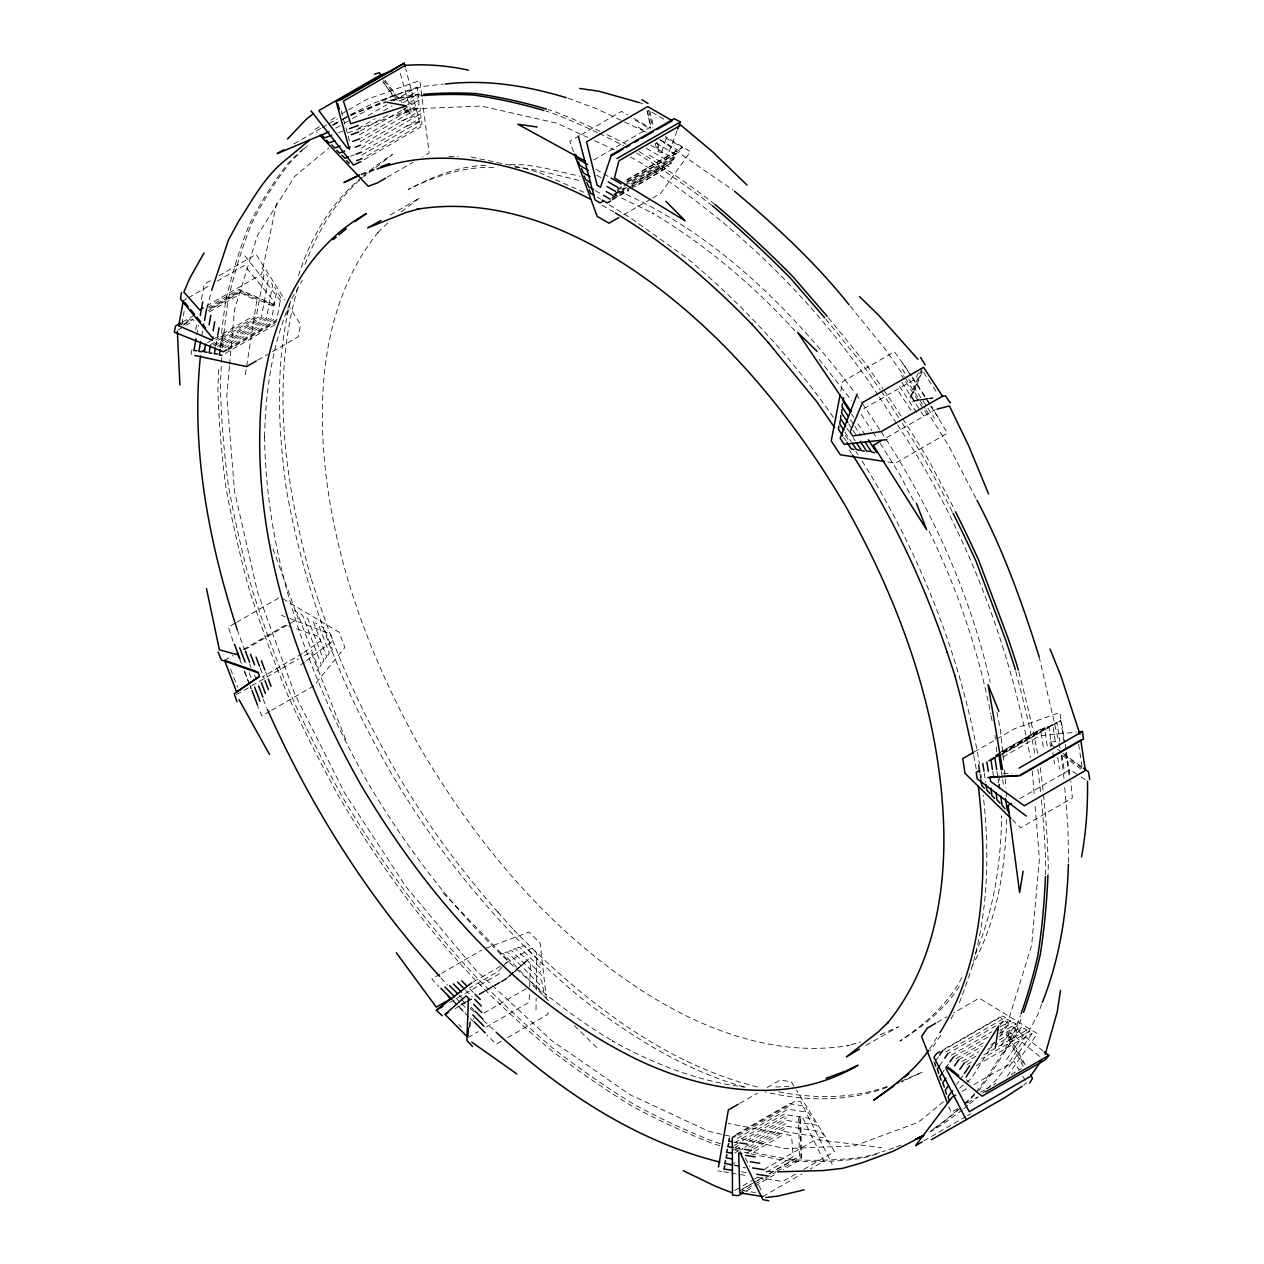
<?xml version="1.0" encoding="UTF-8"?>
<svg xmlns="http://www.w3.org/2000/svg" width="1264" height="1264" viewBox="0 0 1264 1264"><rect width="100%" height="100%" fill="white"/><g stroke="black" fill="none" stroke-linecap="round" stroke-linejoin="round"><path stroke-width="0.75" stroke-dasharray="5 3.75" d="M536.015 1009.873L536.157 998.102M536.252 990.249L536.71 952.93L531.875 948.079L505.158 963.5M469.513 1027.458L469.734 1019.732M529.379 994.547L529.11 1002.226L484.965 1027.711M529.632 986.868L530.438 963.816M1006.697 819.388C1005.149 869.411 996.964 920.919 972.553 965.254M1068.475 862.443L1067.969 827.304L1064.651 786.334M229.432 366.449L226.793 395.916L234.535 491.317L257.508 591.994L294.796 694.094L344.993 793.697L406.155 886.949L475.928 970.31L551.641 1040.541L630.373 1094.94L709.104 1131.454L729.928 1136.178M229.606 364.49L234.535 309.49L257.508 235.325L294.796 176.281L328.751 148.109M470.097 1026.526L470.635 1020.775L473.968 1018.847M245.327 374.729L256.766 300.769L239.259 292.016L209.145 309.411M181.763 324.311L184.165 311.134M196.726 334.928L198.495 325.227M201.671 335.924L202.73 330.109M203.077 328.166L204.136 322.367M215.702 346.352L217.392 337.077M220.584 347.632L221.595 342.102M286.77 315.115L287.734 309.838M191.022 354.615L192.096 348.896M195.683 329.872L196.757 324.169M201.418 299.442L204.278 284.226L212.415 279.518M840.829 391.192L842.677 381.633L894.47 351.74L911.36 375.471M276.642 203.093L261.616 274.193L203.046 308.005M206.917 308.226L211.167 292.047M290.625 301.053C275.173 362.025 277.764 425.952 286.17 487.793L286.391 489.2C320.819 685.436 426.663 868.763 579.402 996.696L580.492 997.58C629.851 1035.785 683.919 1069.992 744.449 1087.103M298.494 275.631C310.233 238.327 331.057 202.161 361.788 177.418M297.783 287.971C270.054 383.182 285.237 485.202 311.276 579.054L310.944 578.075L319.113 602.723M965.459 986.331C987.911 925.501 990.47 859.093 983.187 795.198M661.641 151.901L667.234 135.39M289.725 303.708C271.713 346.447 265.424 392.63 264.539 438.687L264.587 436.712C266.325 558.246 307.563 676.066 366.908 781.041C428.148 884.911 509.566 979.537 613.941 1041.805L612.203 1040.872C653.535 1063.893 698.012 1081.415 745.254 1087.119M305.098 264.366C317.485 231.976 335.718 200.06 362.657 177.655M975.192 954.367C993.867 910.601 1000.93 863.312 1001.657 816.007L1001.609 817.982L1001.451 814.316M959.408 1002.7L964.89 988.148M1041.694 1004.153L1037.633 1014.96L1029.007 1031.013L1008.672 1063.293L996.869 1079.282L986.236 1089.647M677.062 130.808L663.616 166.279L631.889 184.591M921.598 369.246L910.001 397.37L912.624 401.367L932.706 398.444M911.186 396.675L922.135 370.763M922.183 371.885L911.66 396.548L914.283 400.562L933.764 397.607M918.486 372.769L915.199 379.042L863.328 408.983M291.905 298.652L302.301 280.403M950.876 1019.132L953.483 1014.265M327.787 655.51L329.304 652.935L318.812 625.332L315.415 622.899M325.306 658.86L326.633 656.632L313.33 621.604L310.407 619.66M316.885 670.915L318.417 668.403L297.135 612.361L293.754 609.991M319.934 666.776L321.277 664.564L302.57 615.299L299.6 613.23M330.963 651.703L332.337 649.554L324.263 628.287L321.293 626.233M961.888 977.483C947.921 1004.39 924.616 1024.393 899.826 1041.094C923.178 1026.21 946.215 1008.593 960.482 984.372M929.735 1048.788L938.915 1034.252M940.669 1035.295L930.383 1050.842M994.183 1042.342L971.4 1078.413L965.491 1083.311M1000.393 1032.498L1008.688 1019.384L1031.661 945.219L1039.403 858.777L1034.979 804.267M322.209 662.889L323.821 660.566L308.037 619.012L304.735 616.895M935.502 1060.907L938.567 1056.483M939.421 1065.821L943.687 1059.69M942.043 1073.247L944.303 1070.008M945.425 1068.38L948.79 1063.53M956.722 1084.401L958.886 1081.289M959.961 1079.74L963.2 1075.079M999.998 1025.388L1005.449 1017.536L1002.557 1016.019L942.66 1050.589M1000.124 1036.038L1010.6 1020.98L1007.266 1019.321L947.937 1053.576M1001.009 1045.691L1016.098 1023.951L1013.175 1022.481L999.871 1030.16M1003.616 1052.786L1021.344 1027.269L1018.105 1025.467L999.461 1036.243M1006.413 1059.627L1027.047 1029.939L1024.124 1028.454L995.842 1044.775M1008.846 1066.974L1032.325 1033.178L1029.007 1031.503L981.543 1058.9M1007.297 1076.154L1037.381 1033.589L979.252 998.118L953.498 1012.985M976.029 1092.333L986.441 1078.271L1005.623 1047.935L1014.281 1031.772A878.354 507.117 60 0 0 1020.459 1015.529M978.526 1090.895L988.938 1076.833L1008.119 1046.481L1016.777 1030.334A878.369 507.133 60 0 0 1022.292 1015.924M656.237 143.227L676.619 154.998L674.85 157.178L629.077 183.612M650.755 145.249L674.391 158.901L631.178 184.797M501.966 967.355L498.19 971.4L469.75 987.832M503.23 965.996L508.254 960.608L442.621 892.368M649.096 155.109L668.846 166.516L635.523 186.598M665.543 137.808L682.418 147.556L626.201 180.942M659.903 139.751L679.827 151.253L626.533 182.853M646.22 148.267L671.5 162.866L632.19 186.44M387.669 223.001L377.794 232.671L379.089 231.091C323.774 298.731 316.063 391.682 326.049 475.343C337.709 572.276 373.544 664.959 421.26 749.663C477.523 844.731 550.646 932.216 644.371 992.177C704.538 1030.618 776.997 1057.526 849.266 1045.454L847.259 1045.786L860.563 1042.073M982.476 1093.202L984.909 1090.943M513.168 972.964L506.137 979.142L478.977 994.815M514.574 971.732L527.246 960.608M510.008 975.381L505.695 979.126L478.977 994.547M511.446 974.133L528.668 959.123L514.48 971.242M513.042 972.474L505.805 978.684L478.898 994.231M363.242 176.202L376.372 165.315L392.472 154.54L364.111 176.439M401.225 211.752L419.885 197.753L387.448 216.744M943.339 1101.687L921.203 1120.062L915.736 1123.206L854.59 1145.863L784.818 1148.644L737.497 1137.9M959.581 1088.209L964.005 1084.544M962.425 1109.839L943.086 1124.075L930.999 1131.312M963.863 1108.654L968.161 1105.084M969.583 1103.899L978.178 1096.757M1023.682 1085.081L1026.637 1082.806M300.453 665.085L305.114 661.609M306.662 660.44L333.111 640.753L330.599 634.117L287.007 617.432M302.27 653.52L262.027 677.22M303.802 652.477L320.661 641.022L318.986 636.645L293.074 627.623M319.381 126.732L314.499 129.544L317.185 132.388M330.773 120.159L337.283 116.399M342.133 113.586L346.968 110.805M348.58 109.873L366.291 99.635L419.806 80.469L429.16 153.007L422.713 156.72M293.927 143.922L320.708 128.454M322.383 127.49L327.408 124.599M329.067 123.635L337.441 118.8M331.958 125.247L338.42 121.518M342.37 119.243L348.832 115.514M350.444 114.582L372.927 103.49L404.354 91.845L423.598 86.347L443.348 84.119M335.734 128.233L342.433 124.362M344.092 123.398L350.792 119.543M352.466 118.579L392.63 95.385L382.802 81.465M368.124 115.514L386.768 104.754M393.546 100.836L417.278 87.137L417.531 91.198L400.577 100.978M383.624 110.758L392.109 105.876M347.726 133.068L411.606 108.846L481.394 106.065L557.092 123.256L587.507 137.365M358.486 128.375L375.124 118.769M403.406 102.447L418.384 93.805L418.589 97.375L406.945 104.09M360.366 130.982L390.307 113.697M359.403 134.806L401.778 110.347M403.469 109.368L418.732 100.551L419.111 104.564L361.472 137.839M360.208 141.694L420.09 107.124L420.391 110.663L362.152 144.286M361.378 148.062L420.707 113.807L420.896 117.868L363.274 151.143M361.852 155.077L421.734 120.491L421.955 124.062L363.732 157.684M364.127 159.706L420.896 126.921L405.712 68.825M387.116 177.276L413.059 162.298M218.925 275.757L256.071 254.317L285.032 300.074M183.296 300.706L186.693 298.746M188.399 297.767L210.456 285.016M217.25 281.098L244.41 265.408L274.162 301.527L273.514 305.019L239.828 290.562L209.271 308.195M182.269 322.146L193.961 315.384M207.328 307.673L239.054 289.361L275.552 305.145L272.329 305.714L240.302 292.189L208.339 310.66M178.714 325.843L192.286 318.007M184.038 323.9L192.412 319.081M183.09 325.227L193.187 319.397M177.576 330.22L184.26 326.365M185.919 325.401L194.277 320.582M209.303 311.892L237.695 295.507M207.454 342.607L212.542 339.684M214.232 338.705L221.01 334.786M222.701 333.807L253.227 316.19M215.607 339.984L219.004 338.025M220.694 337.061L256.292 316.506L264.429 271.902L262.059 267.715M210.488 344.693L222.132 337.978M223.791 337.014L258.725 316.837M213.189 344.961L219.841 341.122M221.5 340.158L261.427 317.122L268.584 277.906L266.499 274.225M214.327 345.973L263.481 317.58M579.497 135.69L569.732 141.331L573.761 152.312M581.124 134.758L621.54 111.422L627.734 114.929M217.376 346.431L266.53 318.054L272.566 284.985L270.164 280.987M219.067 347.142L268.979 318.323M221.769 347.395L271.681 318.591L276.769 290.72L274.667 287.133M224.518 347.884L273.672 319.508M227.583 348.169L276.753 319.776L280.75 297.814L278.412 293.564M228.326 348.864L276.753 320.914M227.552 350.207L275.805 322.352M225.261 353.399L275.173 324.595M593.574 160.022L650.47 127.174L647.152 110.568M257.919 360.035L267.684 354.394M272.566 351.582L298.32 336.698L300.532 324.579L289.172 306.599M626.47 179.851L682.418 147.556M626.596 181.984L679.827 151.253M617.29 189.252L622.378 186.314M624.068 185.334L676.619 154.998M617.211 190.453L627.386 184.591M614.494 193.487L624.479 187.72M631.131 183.88L674.391 158.901M614.541 194.403L629.519 185.761M615.189 194.229L625.206 188.447M612.171 197.121L627.434 188.304M629.124 187.325L671.5 162.866M611.855 198.179L630.499 187.42M612.282 199.175L628.919 189.568M630.578 188.605L668.846 166.516M612.234 200.044L628.872 190.437M623.642 214.738L651.134 198.875M652.745 197.942L660.803 193.297L690.413 151.601L665.417 136.591M234.899 623.326L228.389 627.086L233.84 643.771M236.526 622.394L280.197 597.177M224.55 660.329L233.05 655.431M243.225 649.554L285.68 625.048L291.226 626.976M244.758 649.633L298.304 618.728L271.634 545.021M236.447 694.647L298.367 658.907M269.943 711.221L261.806 715.914L257.73 706.465M271.57 710.289L313.598 686.02L344.867 647.437L339.068 632.205L281.872 598.172M886.664 437.628L935.186 409.615M439.967 974.228L431.83 978.921L438.782 986.631M441.594 973.296L482.026 949.943M473.431 981.828L503.499 964.479M449.763 1002.431L499.849 973.517M462.071 1003.948L468.802 1000.061M460.602 1005.164L465.61 1002.273M467.285 1001.309L472.294 998.402M455.198 1008.546L465.389 1002.668M467.095 1001.688L472.183 998.734M484.017 1013.049L529.189 986.963M467.996 1037.523L478.171 1031.645M974.165 752.017L995.242 739.851M996.854 738.919L1014.565 728.696L1059.753 712.485L1064.904 742.474M998.56 753.391L1040.604 729.249L1043.748 750.026M995.684 755.193L1000.677 752.301M1002.336 751.337L1040.604 729.249M501.16 1041.362L496.278 1044.175L486.893 1035.169M507.67 1037.602L548.086 1014.265L547.438 1008.498M995.368 756.251L1044.522 727.874L1047.603 748.209M995.605 756.931L1048.836 726.2L1051.711 746.123M994.373 757.989L1052.722 724.588L1055.361 741.936M1002.052 754.087L1056.941 722.392L1059.848 741.51M999.097 756.22L1060.812 720.67L1064.557 745.302M1002.921 757.01L1039.656 735.806L1076.644 732.093M1019.795 798.658L1070.008 769.665L1079.551 775.906M739.724 1103.377L757.594 1093.06M767.248 1087.482L780.141 1080.041L791.248 1081.794L795.372 1088.446M865.872 1045.391L898.546 1026.795L878.922 1035.279M736.075 1134.424L789.321 1103.693L804.805 1106.158L807.111 1109.523M737.339 1134.645L795.767 1100.912L800.618 1101.671L832.186 1164.16M738.634 1135.388L788.531 1106.569M937.224 1022.386L946.989 1016.746M737.212 1138.516L788.072 1109.16L808.202 1112.352L810.888 1116.191M734.574 1142.767L787.124 1112.415M733.973 1145.595L740.625 1141.755M742.3 1140.792L787.203 1114.864L812.736 1118.909L815.09 1122.29M734.953 1147.538L738.271 1145.611M746.597 1140.807L786.524 1117.755M735.379 1149.734L742.158 1145.816M748.936 1141.898L786.224 1120.362L816.528 1125.165L819.04 1128.989M734.653 1153.037L743.137 1148.139M744.828 1147.159L785.513 1123.664M748.778 1147.191L785.386 1126.066L821.3 1131.754L823.622 1135.119M751.322 1148.139L784.596 1128.942M746.85 1153.052L751.938 1150.114M753.628 1149.134L784.138 1131.517L824.997 1137.995L827.667 1141.834M730.703 1165.139L735.79 1162.201M754.434 1151.425L783.253 1134.788M944.824 1048.82L999.935 1016.999L1042.689 1050.621M945.551 1052.106L1005.449 1017.536M951.271 1055.235L991.956 1031.74M1000.424 1026.842L1010.6 1020.98M953.293 1057.052L989.886 1035.927M764.041 1169.437L815.912 1139.48L881.735 1147.68M956.216 1058.537L986.157 1041.236M999.476 1033.557L1016.098 1023.951M958.776 1059.722L982.507 1046.023M734.605 1190.546L741.304 1186.675M742.979 1185.711L753.012 1179.912M754.687 1178.949L758.037 1177.021M766.411 1172.186L793.176 1156.734L791.548 1135.625L728.222 1123.459M962.015 1061.523L978.968 1051.743M990.834 1044.886L997.612 1040.967M999.303 1039.988L1021.344 1027.269M742.221 1189.266L755.682 1181.492M757.373 1180.513L762.413 1177.606M769.144 1173.719L799.433 1156.228L798.595 1118.45L800.554 1115.891L801.645 1159.056L783.269 1169.674M739.156 1191.194L752.507 1183.483M754.181 1182.519L762.524 1177.7M769.207 1173.845L795.925 1158.424M964.242 1063.024L975.887 1056.309M987.532 1049.578L994.183 1045.739M739.756 1192.884L753.344 1185.032M755.035 1184.052L763.535 1179.154M765.226 1178.174L775.417 1172.297M777.107 1171.317L800.886 1157.587L799.796 1117.755L802.988 1118.261L823.907 1161.237L810.335 1169.089M746.534 1190.878L753.218 1187.022M754.892 1186.059L776.586 1173.529M967.15 1064.509L973.801 1060.67M983.787 1054.903L997.106 1047.224M998.765 1046.26L1027.047 1029.939M976.393 1065.489L1032.325 1033.178M795.735 1174.035L782.716 1181.54L756.014 1177.132M803.872 1169.326L834.524 1151.646L796.399 1090.121M762.792 1196.534L801.834 1173.987M962.236 1091.338L967.26 1088.446M973.959 1084.575L1014.107 1061.397L1018.926 1069.628M980.896 1092.064L984.261 1090.121M985.952 1089.141L996.048 1083.311M1011.184 1074.574L1021.28 1068.744M957.559 1108.607L951.049 1112.367L948.237 1105.131M967.323 1102.966L977.088 1097.326M923.873 1140.886L965.696 1116.744M967.371 1115.78L970.72 1113.837M1042.136 729.202L1044.522 727.874M1046.734 727.337L1048.836 726.2M1054.84 723.514L1056.941 722.392M1058.426 721.965L1060.812 720.67M304.671 655.51L310.991 652.129L347.189 743.153M1050.305 725.694L1052.722 724.588M485.455 948.332L529.095 932.042L540.17 943.181L546.38 998.892M361.33 174.005L375.55 168.728M361.093 174.874L375.313 169.613M887.328 1086.424C852.647 1098.922 813.747 1098.906 777.897 1091.638M901.548 1081.147L922.246 1072.141L901.311 1082.016M887.091 1087.293C848.476 1102.161 804.662 1101.497 764.831 1091.733M380.733 100.599L417.278 87.137M398.745 101.041L418.384 93.805M407.687 104.628L418.732 100.551M338.736 132.625L344.045 130.666M396.58 115.782L420.09 107.124M401.146 121.012L420.707 113.807M406.455 126.131L421.734 120.491M350.523 156.199L354.204 154.84M508.902 951.334L511.541 950.544L541.75 980.927L542.351 984.956M513.2 949.327L515.57 948.695L541.039 974.291L541.703 977.973M521.653 946.278L524.102 945.741L539.554 961.288L540.17 964.906M504.842 952.44L507.306 951.903L543.125 987.927L543.773 991.576M500.212 954.115L503.025 953.514L543.773 994.484L544.263 997.264M516.944 947.889L519.804 947.336L539.886 967.529L540.66 971.732M913.809 400.688L932.927 397.718M1051.063 741.905L1058.489 741.447M448.862 156.404L458.216 156.436M485.724 165.394C458.279 165.995 432.177 177.023 408.161 189.489C435.543 175.965 465.231 165.995 496.152 167.48M775.701 1087.008L788.878 1086.471M1003.205 773.22L1012.006 773.442M510.198 164.431L525.587 164.905L543.678 167.812L579.939 176.265M515.175 167.401L520.958 167.575M766.505 1171.491L775.622 1171.775M887.96 461.96L895.591 463.098L947.384 433.204L931.473 406.234M734.226 1142.04L737.939 1142.624M735.111 1147.838L742.426 1148.992M733.989 1164.981L739.566 1165.866M741.289 1171.807L750.958 1173.34M742.41 1190.53L755.493 1192.6M471.188 157.084L521.748 167.606M522.727 167.875L536.963 170.213L580.666 180.799M717.857 1170.812L721.665 1171.444M723.577 1171.76L729.296 1172.708M731.208 1173.024L748.383 1175.868M757.499 1087.008C661.988 1062.913 581.835 999.303 514.006 930.209L514.701 930.999L497.431 911.581M734.621 1165.44L745.681 1167.952M568.042 98.197L596.861 108.862L645.509 131.883M523.533 168.128L537.753 172.22M639.094 102.542L642.57 103.79M281.556 615.347L285.19 616.737M539.538 172.726L583.842 192.223M594.665 140.683L614.351 149.8M630.467 157.273L635.824 159.754C732.441 219.667 815.47 300.927 878.29 395.569M618.444 190.911C715.14 233.003 792.354 309.838 855.064 392.978M613.735 194.198L653.994 213.837L652.256 212.889C705.944 245.216 754.355 285.838 796.257 332.369M609.295 204.879L630.941 218.23L686.794 258.014C743.548 305.303 793.966 360.129 835.883 420.944M602.17 205.337L613.83 211.973M663.869 119.179L648.527 110.316L652.745 127.316M633.943 118.421L650.518 127.996M635.176 120.27L650.36 129.039M638.304 127.285L646.615 132.072M596.055 169.408L609.422 177.134M596.624 175.19L603.276 179.03M595.328 190.595L601.917 194.403M597.351 197.216L600.653 199.127M660.345 139.956L732.978 190.058M1081.147 776.949L1085.918 780.062M1063.956 754.987L1082.347 768.307M1061.381 752.096L1051.838 745.16L1051.206 740.941L1049.878 742.6L1050.51 746.819M1062.961 753.249L1082.031 767.106M1062.708 755.73L1081.02 769.112M1039.545 1056.42L1009.304 1031.74L1007.613 1034.173L1024.93 1066.279M966.486 1079.867L969.298 1082.379M470.366 1008.34L474.664 1012.338M483.275 1020.317L494.745 1030.95M532.539 985.035L549.271 1001.278M574.362 1025.657L599.436 1050.036M1012.243 819.688L1020.569 827.873L1072.378 797.963L1070.75 780.994M460.886 998.955L466.305 1004.327M469.702 988.843L473.668 992.84M465.531 990.091L472.104 996.711M458.943 995.005L462.956 999.034M470.982 1007.108L473.652 1009.794M456.083 998.197L460.254 1002.399M461.644 1003.79L465.816 1007.977M453.349 1000.898L457.505 1005.07M458.879 1006.46L465.8 1013.412M453.602 1001.767L468.881 1017.125M470.271 1018.515L473.052 1021.312M458.769 1024.598L461.392 1027.237M440.978 977.862L447.488 985.162M850.245 306.188L885.985 350.175L904.25 376.561M828.394 317.754L864.323 361.978A880.755 508.507 60 0 1 882.746 388.459M825.898 319.192L861.827 363.432A880.771 508.507 60 0 1 880.234 389.912M819.072 359.245L851.636 400.514M498.048 912.276C418.289 822.232 356.922 715.945 318.828 601.854M244.916 255.928L282.836 303.676M383.592 82.634L397.844 101.246M403.801 109.004L407.356 113.649L410.263 113.555L406.676 108.846M383.513 80.027L399.013 100.409M404.986 108.262L408.556 112.97L411.179 111.99L399.961 72.127M385.251 80.564L401.92 102.558M856.107 394.479L861.353 401.999M862.396 403.5L880.281 430.392M905.293 378.157L925.106 408.351M926.149 409.947L948.379 445.323L976.077 498.474M879.365 397.196L896.524 423.377M897.598 425.02C964.021 525.224 1008.372 639.616 1030.35 757.689M881.34 432.004C931.505 508.191 969.757 593.021 990.233 682.054M861.147 414.244L871.749 430.439M872.824 432.051L875.999 436.902M880.25 443.38L899.289 473.668L915.12 503.578M845.332 435.353L848.476 440.141M855.823 451.343L857.924 454.55M862.111 460.949C919.829 553.174 961.019 656.19 979.426 763.598M849.392 450.142L851.509 453.381M923.652 372.374L936.94 392.693M912.418 377.083L930.415 404.622M902.859 363.447L911.439 376.577M912.513 378.205L929.672 404.448M930.731 406.076L939.31 419.206M902.306 369.167L907.647 377.32M908.721 378.963L926.875 406.724M927.934 408.367L934.349 418.163M901.374 375.171L904.55 380.022M905.609 381.649L923.605 409.157M924.663 410.784L928.898 417.262M901.817 382.392L919.939 410.121M920.998 411.748L924.205 416.63M899.478 386.294L916.937 412.98M898.72 391.682L910.917 410.342M851.557 414.134L853.642 417.325M857.829 423.74L865.176 434.958M850.514 419.774L853.674 424.609M854.733 426.221L861.037 435.875M848.808 423.93L851.92 428.686M852.963 430.266L857.103 436.617M846.833 428.148L848.934 431.34M853.121 437.755L855.222 440.962M844.984 432.083L851.178 441.563M843.783 437.486L845.9 440.725M1022.781 1076.217L1025.673 1081.162M1025.199 1064.778L1007.866 1032.498L1006.413 1034.868L1023.445 1066.737M929.056 531.228C957.496 589.024 978.273 650.66 990.739 713.86M745.412 1158.061L749.584 1166.561M758.779 1185.284L762.129 1192.078M263.165 699.134L266.625 707.777M265.551 671.721L267.62 677.188M260.21 668.024L264.334 678.894M254.491 675.055L256.592 680.585M249.198 672.796L252.595 681.723M244.932 671.942L249.15 683.018M249.845 684.867L251.252 688.548M239.986 659.95L241.361 663.537M244.078 670.726L250.92 688.706M230.617 669.098L237.49 687.189M237.19 629.63L244.426 649.427M249.687 663.837L250.999 667.439M341.154 110.837L350.049 142.911M1039.087 656.616L1058.6 741.099M647.294 111.216L651.481 128.106M655.194 143.132L657.059 150.637L660.456 152.596L662.731 152.391L658.244 149.942L656.411 142.405M649.822 110.979L653.899 127.901M657.517 142.927L659.334 150.432M1058.948 742.916L1060.006 748.351M996.933 711.995L1000.377 729.818L1003.806 762.366M991.087 715.661L992.129 721.049M973.643 755.603L976.25 769.097M1078.603 744.291L1082.537 770.234M1065.204 744.401L1066.073 750.184M1066.374 752.112L1069.881 775.211M1065.694 752.87L1069.154 775.606M1061.871 754.877L1064.778 773.995M1057.699 757.357L1059.453 768.923M1052.849 752.633L1053.702 758.305M1053.986 760.185L1054.571 763.977M1001.436 771.64L1002.32 777.439M1002.605 779.367L1003.774 787.077M996.964 771.388L997.833 777.091M998.118 778.987L998.702 782.779M992.714 771.388L993.583 777.107M984.261 772.968L985.699 782.463M980.011 774.232L980.864 779.809M1061.286 755.698L1064.004 778.529M994.894 735.411L995.353 739.235M996.269 746.85L996.948 752.586M980.927 774.405L981.37 778.15M1032.293 771.182L1034.347 796.478M1004.453 770.187L1005.875 787.788M998.939 775.211L999.698 784.612M1006.191 791.706L1006.428 797.173M639.015 151.554A879.475 507.765 60 0 1 715.108 204.468M883.805 390.039A880.755 508.507 60 0 1 901.738 417.12M902.78 418.732A880.755 508.507 60 0 1 927.049 457.631A880.771 508.507 60 0 1 954.668 510.04M1018.8 671.942A878.369 507.133 60 0 1 1037.949 755.035M1040.335 767.769A879.475 507.765 60 0 1 1043.306 792.639M1043.511 794.614A879.475 507.765 60 0 1 1048.283 865.619A879.475 507.765 60 0 1 1048.03 873.266M753.391 1152.341A878.97 507.48 60 0 0 792.749 1159.688A879.697 507.907 60 0 0 864.323 1156.829A880.771 508.507 60 0 0 880.597 1152.278M742.221 1149.655A878.97 507.48 60 0 1 734.763 1147.712M720.48 1143.667A878.97 507.48 60 0 1 715.108 1142.056A879.475 507.765 60 0 1 634.354 1104.61A879.475 507.765 60 0 1 553.6 1048.804A878.385 507.148 60 0 1 475.943 976.772C424.625 921.503 379.943 860.563 341.643 795.625A880.771 508.507 60 0 1 290.167 693.478A879.697 507.907 60 0 1 251.915 588.755A878.938 507.464 60 0 1 228.357 485.487A879.475 507.765 60 0 1 220.41 387.637A879.475 507.765 60 0 1 221.911 357.001M222.654 347.252A879.475 507.765 60 0 1 223.159 341.438M223.902 333.743A879.475 507.765 60 0 1 228.357 298.983A879.017 507.496 60 0 1 251.915 222.922A879.681 507.891 60 0 1 290.167 162.377A879.633 507.859 60 0 1 302.238 150.542M303.708 149.199A879.633 507.859 60 0 1 309.617 143.922M334.028 124.836A879.633 507.859 60 0 1 338.578 121.707M600.005 131.235A879.475 507.765 60 0 0 553.6 111.216A878.97 507.48 60 0 0 548.213 109.589M607.052 134.632A879.475 507.765 60 0 1 625.917 144.175M974.56 1094.908A880.755 508.507 60 0 1 962.046 1106.711M960.577 1108.022A880.755 508.507 60 0 1 930.114 1131.564M901.137 1145.137A880.771 508.507 60 0 1 895.591 1147.222M893.743 1147.902A880.771 508.507 60 0 1 882.493 1151.694M343.287 118.832A879.681 507.891 60 0 1 386.215 101.562M389.897 100.425A879.681 507.891 60 0 1 404.369 96.427A878.733 507.338 60 0 1 419.806 94.626M952.171 511.493A880.755 508.507 60 0 0 924.553 459.085A880.771 508.507 60 0 0 900.284 420.169M1015.798 671.532A878.354 507.117 60 0 1 1035.105 754.64M1037.839 769.223A879.475 507.765 60 0 1 1040.809 794.076M1041.425 800.017A879.475 507.765 60 0 1 1045.786 867.057A879.475 507.765 60 0 1 1045.533 874.704M750.895 1153.779A878.954 507.464 60 0 0 790.253 1161.126A879.697 507.907 60 0 0 861.827 1158.266A880.771 508.507 60 0 0 876.3 1154.269M749.031 1153.353A878.954 507.464 60 0 1 739.724 1151.093M737.86 1150.619A878.954 507.464 60 0 1 732.267 1149.15M719.769 1145.642A878.954 507.464 60 0 1 712.612 1143.493A879.475 507.765 60 0 1 631.842 1106.047A879.475 507.765 60 0 1 551.088 1050.242A878.385 507.148 60 0 1 473.447 978.21C422.129 922.941 377.446 862.001 339.147 797.063A880.755 508.507 60 0 1 287.671 694.916A879.697 507.907 60 0 1 249.419 590.193A878.938 507.464 60 0 1 225.861 486.924A879.475 507.765 60 0 1 217.914 389.091A879.475 507.765 60 0 1 218.909 366.291M220.315 346.747A879.475 507.765 60 0 1 220.837 340.948M221.595 333.269A879.475 507.765 60 0 1 225.861 300.437A879.017 507.496 60 0 1 249.419 224.36A879.665 507.875 60 0 1 287.671 163.814A879.633 507.859 60 0 1 304.15 147.983M597.509 132.673A879.475 507.765 60 0 0 551.088 112.654A878.954 507.464 60 0 0 545.716 111.027M599.262 133.51A879.475 507.765 60 0 1 623.421 145.613M636.519 152.991A879.475 507.765 60 0 1 712.612 205.906M881.308 391.477A880.771 508.507 60 0 1 899.241 418.558M974.718 1093.692A880.771 508.507 60 0 1 963.958 1104.151M958.08 1109.476A880.771 508.507 60 0 1 930.652 1130.932M333.048 125.215A879.633 507.859 60 0 1 337.614 122.118M342.449 119.464A879.697 507.891 60 0 1 349.117 116.32M350.792 115.561A879.697 507.891 60 0 1 385.599 102.416M390.987 100.82A879.697 507.891 60 0 1 401.873 97.881A878.733 507.338 60 0 1 419.253 95.89"/><path stroke-width="1.5" d="M468.059 1035.595L468.328 1027.916M468.407 998.955L466.874 1040.525L472.562 1046.513M1068.396 864.339C1066.911 911.439 1059.864 958.365 1042.373 1002.352M200.47 355.942C190.659 448.388 208.734 541.877 237.19 629.63M840.149 420.549L839.817 424.183L843.941 430.503M840.86 415.35L840.544 418.526L845.79 426.537M842.409 403.737L842.093 406.897L848.413 416.567M843.53 397.702L843.167 401.304L850.498 412.522M838.838 426.252L838.474 429.381L842.725 435.859M842.045 409.425L841.555 412.838L847.781 422.35M181.463 292.569L180.515 299.047L212.747 338.294M995.305 1047.698L998.607 1026.099L966.123 1076.975M1081.542 856.866C1086.187 831.917 1087.846 806.464 1087.514 781.105M1060.512 990.36L1057.225 1011.943L1045.217 1054.334M1023.097 871.165L1019.621 892.605L1008.087 805.421L1011.437 803.477M718.505 1167.004L728.333 1109.95L738.097 1104.309M183.296 300.706L178.714 325.843L212.399 340.3L213.031 336.824M196.015 338.815L193.898 350.444L196.963 350.76M200.265 315.542L202.73 301.97M200.597 341.738L198.843 351.424L201.529 351.692L204.863 349.765M204.499 320.424L206.617 308.811M205.558 344.124L204.152 351.834L207.201 352.308M209.081 324.864L210.835 315.226M210.424 345.562L209.081 352.909L211.783 353.162M213.095 330.884L214.769 321.72M215.354 348.2L214.343 353.762L217.424 354.031M217.724 335.229L219.083 327.818M220.252 349.48L219.241 355.01L221.927 355.326M221.927 340.269L222.938 334.739M840.086 395.016L831.238 440.867L840.355 454.819L884.152 461.392M726.895 1154.617L726.184 1157.919L731.761 1158.804M727.321 1149.45L726.626 1152.341L732.346 1153.242M729.423 1138.279L728.649 1141.155L732.362 1141.74M724.809 1165.771L723.924 1169.042L731.635 1170.274M725.489 1160.636L724.699 1163.512L732.14 1164.697M728.743 1143.414L727.795 1146.669L733.278 1147.538M211.72 290.246L228.563 239.749L238.422 221.658C252.026 200.597 264.018 177.687 283.721 161.508L309.506 140.114M677.725 129.039L680.427 121.944L674.265 118.642L610.812 155.267M857.118 394.099L840.165 438.229L844.131 444.296L886.886 439.619M203.994 252.974L189.726 278.38L183.849 292.095L199.696 309.933L203.046 308.005M1029.639 1083.011L1032.514 1078.382L1030.681 1074.985M939.942 1032.641C984.372 961.541 987.942 872.776 978.936 791.596L978.257 785.971M939.594 1055.013L942.66 1050.589M939.421 1065.821L937.303 1068.886L938.71 1073.31M944.745 1058.158L947.937 1053.576M942.043 1073.247L939.8 1076.486L941.111 1080.262M949.912 1061.918L953.293 1057.052M948.19 1067.021L946.499 1069.455L969.267 1111.704L1030.381 1076.422L1041.457 1060.496M945.962 1078.16L942.754 1082.774L944.287 1087.04M954.51 1065.868L958.776 1059.722M948.6 1085.523L945.251 1090.342L946.515 1094.213M959.771 1069.455L964.242 1063.024M952.408 1090.611L948.079 1096.836L949.517 1101.228M964.29 1073.515L969.678 1065.757M928.692 1050.194C914.583 1070.845 893.695 1085.65 873.724 1100.154L894.201 1085.76M1044.222 1051.822L1048.804 1055.408L1045.565 1059.595L982.112 1096.22L946.088 1066.705M287.528 138.945L306.33 119.258L313.614 113.381M466.637 1036.164L445.023 1014.423L466.132 995.89L469.323 999.097M333.269 239.56L336.161 237.158M339.052 234.756L346.273 228.768M897.124 1083.343L900.031 1080.91M904.408 1077.291L908.8 1073.657M442.242 1015.766L436.396 1010.141L471.772 982.792M1022.197 1086.218L1004.943 1097.563L931.378 1139.717M354.931 221.579L366.37 213.616C292.395 255.075 262.47 343.476 260.005 423.851C255.597 550.899 299.189 675.039 360.698 784.628C424.846 892.684 510.561 992.509 622.789 1052.217C693.62 1090.279 785.149 1108.56 858.035 1065.22L847.006 1070.387M259.025 676.777L234.172 693.762L237 701.71M256.023 671.295L224.55 660.329L236.558 691.929L259.531 676.319L257.872 671.927M340.79 99.84L404.243 63.2L405.223 66.945M283.894 149.721L277.195 153.576L329.035 131.835M360.793 161.634L353.462 165.015L310.96 110.837M385.488 178.208L377.351 182.917L368.219 186.282L319.871 135.216M180.61 323.11L175.601 326.001L174.242 332.148L223.317 351.755L226.667 349.828M381.017 220.473L367.65 227.899L405.633 212.636L418.953 208.908L416.93 209.255C503.151 195.162 587.523 234.946 654.973 285.427C733.088 343.998 795.435 421.37 844.937 505.047C899.131 601.301 938.346 708.361 943.418 819.53C946.625 890.851 933.685 967.055 887.107 1023.603L888.402 1022.039L878.527 1031.693L846.311 1056.957L859.425 1049.104M256.292 360.967L246.527 366.607L194.846 355.437M622.962 149.136L611.081 156.009L600.526 187.198L597.129 185.239L586.575 141.852L647.705 106.571L672.195 120.712L656.917 129.544M626.359 147.177L629.756 145.218M634.844 142.279L638.241 140.32M641.638 138.361L653.52 131.503M616.974 158.585L680.427 121.944M603.497 200.992L600.163 202.919L595.012 199.949L578.391 136.307M610.575 201.008L607.241 202.919L602.296 200.075M618.76 217.566L608.995 223.191L597.177 216.381L574.425 154.145M236.558 691.929L239.955 689.97M881.64 440.52L873.282 445.355L926.654 529.711L916.368 503.135M451.343 998.449L436.285 1007.139L396.28 952.708M436.396 1010.141L443.079 1006.286M445.023 1014.423L448.42 1012.464M972.537 752.965L962.773 758.605L965.001 773.284L1010.852 818.314M988.938 760.77L993.931 757.894M994.373 757.989L990.976 759.948L992.43 769.476M979.553 770.519L976.203 772.446L977.183 778.829L1026.305 816.07M1019.037 768.133L1082.49 731.508L1083.438 739.077L1019.985 775.717L987.753 777.581M1019.669 775.353L1080.783 740.072L1085.397 770.519L1024.282 805.8L990.597 781.405L989.949 777.186L997.375 776.728M735.664 1135.609L732.33 1137.537L732.472 1195.049L738.192 1195.697L743.2 1192.805M935.597 1023.319L927.46 1028.027L921.582 1036.48L947.542 1103.33M939.816 1051.711L936.482 1053.639L933.922 1057.32L966.186 1119.635M955.552 1095.209L952.203 1097.136L915.499 1145.721L922.199 1141.866M985.351 1092.049L1048.804 1055.408M923.826 1135.467L893.269 1151.22L861.843 1162.848L842.598 1168.347L822.864 1170.575L777.439 1171.823M359.624 174.795L343.95 182.569L357.538 176.186M404.243 63.2L336.177 101.863L349.433 149.215M380.891 166.753L389.77 163.467M377.099 168.949C447.914 143.97 526.172 165.979 590.525 199.27M826.071 1078.303L845.426 1071.129M391.998 70.879L379.927 75.319L318.812 110.6L347.442 148.251L350.065 147.272M331.658 135.232L324.579 137.839L321.404 134.853M349.354 128.707L358.202 125.452M334.691 140.794L329.146 142.832L326.365 140.209M351.313 134.663L358.707 131.946M340.19 146.039L334.849 147.999L331.8 144.981M352.656 141.442L359.782 138.819M344.74 151.048L339.479 152.976L336.682 150.369M355.247 147.177L360.493 145.234M348.69 156.878L345.009 158.237L341.817 155.267M356.053 154.161L361.567 152.122M356.606 160.654L362.073 158.632M374.413 74.197L379.311 72.712L381.681 75.856M936.972 409.157L949.406 405.949L969.046 446.587L988.559 493.955M804.141 1189.851L777.644 1196.139L765.905 1197.45M941.554 396.422L945.456 395.837L950.338 402.995M1078.603 731.888L1082.49 731.508M1001.088 776.507L1017.804 775.464M445.244 84.056C486.229 79.126 527.041 85.826 566.256 97.691M537.184 127L517.892 124.235L585.343 161.176M579.797 88.48L599.104 91.261L639.094 102.542M739.788 1142.925L747.229 1144.094M744.243 1149.292L751.559 1150.445M741.873 1153.558L738.682 1153.052L739.756 1192.884L762.792 1196.534M745.681 1155.359L755.208 1156.86M750.389 1161.758L759.711 1163.243M752.586 1167.936L763.74 1169.706M756.741 1174.256L768.322 1176.089M468.502 70.152C447.804 65.696 426.489 63.816 405.349 65.365L343.429 101.104L350.76 123.746L406.581 105.892L387.053 102.273M768.733 1200.8L762.871 1199.615L740.293 1153.037M869.569 451.517L866.425 450.869L860.215 441.357M864.307 451.216L861.511 450.584L856.265 442.558M719.88 1162.09C635.128 1141.06 559.905 1090.721 496.183 1032.293M854.085 449.573L851.193 448.831L846.959 442.353M874.451 452.733L871.575 451.975L865.255 442.321M236.384 654.468L219.415 649.807L206.49 588.566M859.662 450.379L856.344 449.447L852.205 443.143M257.461 672.59L221.295 659.903L218.103 651.971M731.256 1192.473L715.535 1186.296L683.192 1170.669M587.697 164.573L577.664 158.79L575.847 154.524M611.097 178.098L621.13 183.88M588.313 170.387L580.018 165.6L578.422 161.855M608.253 181.905L618.222 187.657M590.067 176.755L583.289 172.836L581.614 168.665M607.036 186.535L615.521 191.433M590.809 182.632L585.722 179.693L584.11 175.933M606.088 191.449L612.882 195.367M593.685 189.647L588.74 186.788L586.891 182.522M603.576 195.351L610.164 199.159M594.064 195.32L590.762 193.408L589.198 189.695M641.843 99.682L648.005 103.474M615.489 213.016C666.16 243.525 710.984 282.283 752.191 324.485L751.495 323.71L768.765 343.113M516.913 1073.989L471.741 1042.121M1083.627 768.259L1088.399 771.719L1089.758 779.446M734.51 191.212C775.654 225.814 815.454 262.549 849.013 304.719M949.691 1068.27L958.76 1075.664M346.557 160.702L349.322 163.34M817.097 351.329L797.6 332.353L851.146 411.606M859.504 296.598L879.017 315.573L917.917 359.292M747.056 185.05L712.106 151.348L680.806 125.104L618.902 160.844L614.462 177.892L685.135 220.789L665.844 201.276M461.755 980.864L467.048 986.189M474.995 994.168L480.288 999.492M457.615 982.144L464.204 988.764M474.743 999.35L481.331 1005.986M453.302 983.898L461.455 992.082M473.668 1004.359L481.805 1012.543M449.573 985.588L457.6 993.646M474.995 1011.137L483.022 1019.211M444.96 987.01L454.692 996.806M472.768 1014.976L483.891 1026.163M440.883 988.369L451.959 999.492M474.111 1021.77L485.186 1032.893M448.056 996.19L450.821 998.971M1000.124 803.177L997.059 800.001L995.89 792.37M994.673 798.548L991.971 795.672L990.834 788.183M984.435 788.388L981.717 785.402L980.864 779.809M1009.367 812.499L1007.297 810.224L1005.544 798.658M1004.88 808.581L1002.162 805.579L1000.725 796.083M989.965 793.539L986.852 790.063L985.983 784.359M439.682 976.393C368.029 897.645 310.77 806.574 267.415 709.483M827.146 316.284L792.749 276.484A878.369 507.133 60 0 0 715.108 204.468M824.649 317.722L790.253 277.938A878.385 507.148 60 0 0 712.612 205.906M768.149 342.433L816.576 401.462L834.572 427.532M184.544 302.207L188.257 306.725M190.738 309.727L194.451 314.246M196.931 317.248L200.644 321.767M203.125 324.785L205.605 327.787M852.568 454.993C892.668 516.376 924 583.399 947.368 652.856M868.321 439.777L876.695 452.591M920.571 357.475L925.185 364.838M269.501 754.466L239.022 699.64M976.961 500.228C1003.237 549.935 1022.339 603.086 1039.087 656.616M998.844 711.253L988.085 684.74L1002.573 769.523M1050.005 649.001L1060.765 675.513L1079.883 734.163M261.395 660.803L264.855 669.904M268.316 679.005L271.081 686.289M256.086 657.154L259.515 666.207M265.029 680.696L268.458 689.765M250.525 654.246L254.585 664.927M261.348 682.75L265.408 693.43M245.406 651.134L249.608 662.178M258.693 686.099L262.88 697.143M239.702 647.8L245.137 662.083M254.617 687.079L260.052 701.362M234.425 644.245L240.034 659.018M251.947 690.397L257.556 705.17M237.253 652.761L239.307 658.149M947.084 651.971L955.252 676.635L954.92 675.64L961.098 699.15L973.264 753.692M934.475 1062.392L935.739 1066.231M337.772 103.616L339.368 109.32M999.097 756.22L1001.151 769.713M994.958 758.1L996.68 769.492M998.987 784.691L999.571 788.483M986.852 761.923L988.274 771.293M982.807 763.456L983.961 771.056M978.605 764.91L979.726 772.367M179.899 384.983L177.355 331.452M1047.951 875.162A879.475 507.765 60 0 1 1040.335 954.273A878.369 507.133 60 0 1 1023.603 1012.259M423.614 94.279A878.733 507.338 60 0 1 475.943 93.583A878.97 507.48 60 0 1 546.427 109.052M955.521 511.746A880.771 508.507 60 0 1 978.526 559.794L1008.119 638.352L1016.777 664.516A878.369 507.133 60 0 1 1018.294 670.078M922.088 1136.036A880.771 508.507 60 0 1 915.405 1139.148M953.024 513.2A880.755 508.507 60 0 1 976.029 561.232L1005.623 639.805L1014.281 665.954A878.354 507.117 60 0 1 1015.292 669.667M1045.454 876.6A879.475 507.765 60 0 1 1037.839 955.71A878.354 507.117 60 0 1 1021.107 1013.696M543.931 110.505A878.954 507.464 60 0 0 473.447 95.021A878.733 507.338 60 0 0 421.117 95.716M922.91 1135.862A880.771 508.507 60 0 1 916.258 1139.054M862.475 402.6L850.072 431.956L852.694 435.969L881.371 431.514L942.486 396.217L923.589 367.318L862.475 402.6"/></g></svg>
